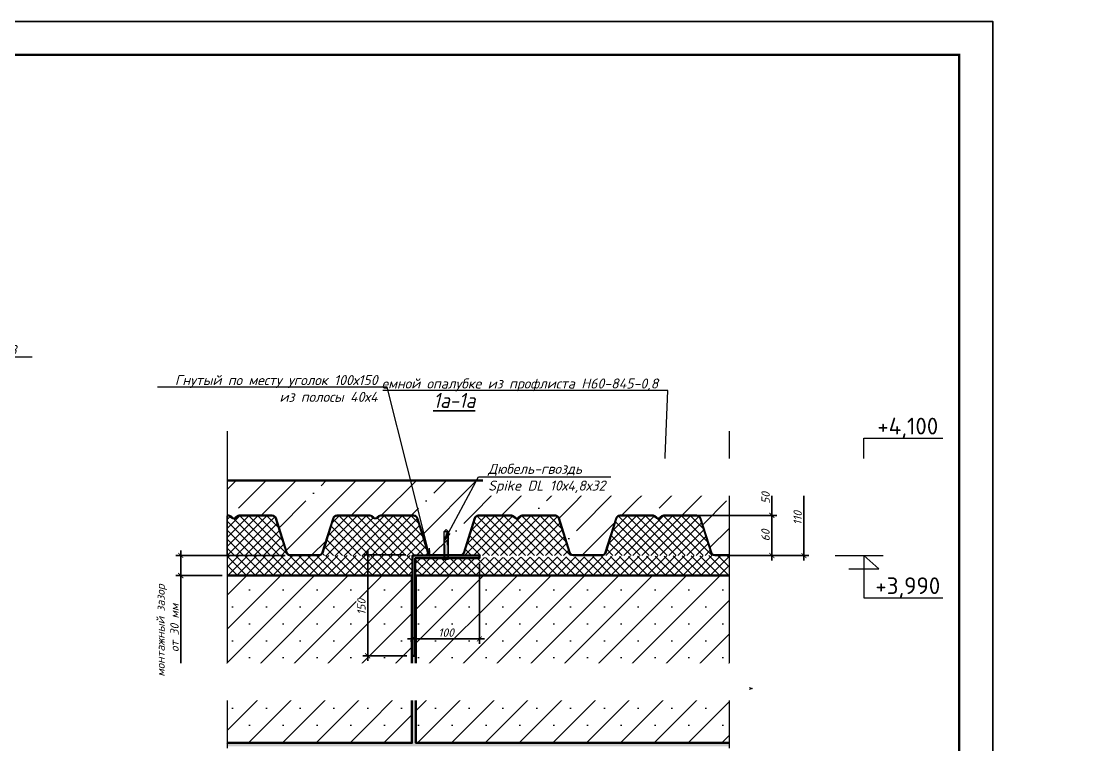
# Model space of a CAD drawing. Header units: millimetres. Extents: x -3689 to 2833879, y -661599 to -635850.
# Drawn here: x 2696236 to 2697836, y -657304 to -656223 of the extents above; entities that cross this region are included whole.
import ezdxf
from ezdxf import colors
from ezdxf.entities.mleader import LeaderData, LeaderLine
from ezdxf.enums import TextEntityAlignment as Align
from ezdxf.math import Vec2, Vec3

# ---------------------------------------------------------------- set-up
doc = ezdxf.new("R2010")
doc.units = ezdxf.units.MM
doc.header["$PDMODE"] = 35
doc.layers.get('Defpoints').update_dxf_attribs({"color": 4})
for name, color, linetype, lineweight in [('PDF _Заливка', 7, 'Continuous', 9), ('PDF _Основные линии', 7, 'Continuous', 35), ('PDF_Размеры', 7, 'Continuous', 20), ('PDF_Тонкая', 7, 'Continuous', 20), ('ВК-текст К1', 7, 'Continuous', 25), ('Выноски РД', 7, 'Continuous', 20)]:
    doc.layers.add(name, color=color, linetype=linetype, lineweight=lineweight)
doc.layers.add('PDF _Текст', color=7, linetype='Continuous')
doc.styles.add('IP', font='isocpeur.ttf')
doc.styles.add('SPDS', font='isocpeui.ttf')
doc.styles.add('TEXТ (lSOCPEUR)', font='isocpeui.ttf', dxfattribs={"width": 0.9, "height": 250})
doc.styles.add('М2.5', font='isocpeui.ttf', dxfattribs={"height": 2.5})
doc.styles.add('М3', font='isocpeui.ttf', dxfattribs={"height": 3})
doc.styles.add('стиль текст', font='isocpeui.ttf')
doc.dimstyles.new('м 2.5 анотатив', dxfattribs={"dimscale": 100, "dimtxt": 2.5, "dimasz": 1.5, "dimexe": 1.5, "dimexo": 0.625, "dimtad": 1, "dimdec": 0, "dimrnd": 5, "dimtxsty": 'SPDS', "dimblk": 'ARCHTICK', "dimcen": 2.5, "dimdle": 1.5, "dimclrd": 256, "dimclre": 256, "dimclrt": 256, "dimadec": 0, "dimazin": 0, "dimtfac": 1, "dimtdec": 0, "dimtmove": 1, "dimatfit": 3, "dimldrblk": 'OPEN30', "dimfxl": 1, "dimarcsym": 0})
pattern_1 = [(45, (6760.22, -62.934), (-25.25697034, 25.25697034), []), (45, (6785.48, -62.934), (-25.25697034, 25.25697034), [0, -35.71875])]
pattern_2 = [(45, (2438.744, 2918.684), (-6.73519209, 6.73519209), []), (135, (2438.744, 2918.684), (-6.73519209, -6.73519209), [])]

# ---------------------------------------------------------------- blocks, each defined once
blk = doc.blocks.new('_ARCHTICK')
at = {"color": 0, "linetype": 'ByBlock', "const_width": 0.15}
blk.add_lwpolyline([(-0.5, -0.5), (0.5, 0.5)], dxfattribs=at)
blk = doc.blocks.new('*D636')
at = {"layer": 'Defpoints', "color": 0}
for p in [(2697241.2, -656961), (2697272.3, -657021), (2697357.7, -657021)]:
    blk.add_point(p, dxfattribs=at)
at = {"layer": 'PDF_Размеры', "lineweight": -2}
for p, q in [((2697357.7, -656953.5), (2697357.7, -657028.5)), ((2697248.7, -656961), (2697365.2, -656961)), ((2697279.8, -657021), (2697365.2, -657021))]:
    blk.add_line(p, q, dxfattribs=at)
at = {"layer": 'PDF_Размеры', "lineweight": -2, "xscale": 7.5, "yscale": 7.5, "zscale": 7.5}
for p, rotation in [((2697357.7, -656961), 90), ((2697357.7, -657021), 270)]:
    blk.add_blockref('_ARCHTICK', p, dxfattribs=dict(at, rotation=rotation))
at = {"layer": 'PDF_Размеры', "insert": (2697348.3, -656991), "char_height": 12.5, "attachment_point": 5, "rotation": 90, "style": 'SPDS'}
blk.add_mtext('60', dxfattribs=at)
blk = doc.blocks.new('_OPEN30')
at = {"color": 0, "linetype": 'ByBlock'}
for p, q in [((-1, 0.268), (0, 0)), ((0, 0), (-1, -0.268)), ((0, 0), (-1, 0))]:
    blk.add_line(p, q, dxfattribs=at)
blk = doc.blocks.new('*D638')
at = {"layer": 'Defpoints', "color": 0}
for p in [(2697293.9, -656909), (2697293.9, -657021), (2697405.7, -657021)]:
    blk.add_point(p, dxfattribs=at)
at = {"layer": 'PDF_Размеры', "lineweight": -2}
for p, q in [((2697301.4, -656909), (2697413.2, -656909)), ((2697405.7, -656901.5), (2697405.7, -657028.5)), ((2697301.4, -657021), (2697413.2, -657021))]:
    blk.add_line(p, q, dxfattribs=at)
at = {"layer": 'PDF_Размеры', "lineweight": -2, "xscale": 7.5, "yscale": 7.5, "zscale": 7.5}
for p, rotation in [((2697405.7, -656909), 90), ((2697405.7, -657021), 270)]:
    blk.add_blockref('_ARCHTICK', p, dxfattribs=dict(at, rotation=rotation))
at = {"layer": 'PDF_Размеры', "insert": (2697396.3, -656965), "char_height": 12.5, "attachment_point": 5, "rotation": 90, "style": 'SPDS'}
blk.add_mtext('110', dxfattribs=at)
blk = doc.blocks.new('*U533')
at = {"color": 0, "linetype": 'ByBlock', "lineweight": 18}
for points in [[(863, 200), (1313, 200), (1088, 0), (1088, 633), (2267, 633)], [(660, 0), (1374, 0)]]:
    blk.add_lwpolyline(points, dxfattribs=at)
at = {"color": 0, "linetype": 'ByBlock', "lineweight": 5, "style": 'IP'}
blk.add_attdef('LEVEL', text='', height=200, dxfattribs=at).set_placement((1678, 768), align=Align.MIDDLE_CENTER)
blk = doc.blocks.new('*D634')
at = {"layer": 'Defpoints', "color": 0}
for p in [(2697293.9, -656909), (2697293.9, -656961), (2697357.7, -656961)]:
    blk.add_point(p, dxfattribs=at)
at = {"layer": 'PDF_Размеры', "lineweight": -2}
for p, q in [((2697301.4, -656909), (2697365.2, -656909)), ((2697357.7, -656901.5), (2697357.7, -656968.5)), ((2697301.4, -656961), (2697365.2, -656961))]:
    blk.add_line(p, q, dxfattribs=at)
at = {"layer": 'PDF_Размеры', "lineweight": -2, "xscale": 7.5, "yscale": 7.5, "zscale": 7.5}
for p, rotation in [((2697357.7, -656909), 90), ((2697357.7, -656961), 270)]:
    blk.add_blockref('_ARCHTICK', p, dxfattribs=dict(at, rotation=rotation))
at = {"layer": 'PDF_Размеры', "insert": (2697348.4, -656935), "char_height": 12.5, "attachment_point": 5, "rotation": 90, "style": 'SPDS'}
blk.add_mtext('50', dxfattribs=at)
blk = doc.blocks.new('*U532')
at = {"color": 0, "linetype": 'ByBlock', "lineweight": 18}
for points in [[(660, 1266), (1374, 1266)], [(863, 1066), (1313, 1066), (1088, 1266), (1088, 633), (2267, 633)]]:
    blk.add_lwpolyline(points, dxfattribs=at)
at = {"color": 0, "linetype": 'ByBlock', "lineweight": 5, "style": 'IP'}
blk.add_attdef('LEVEL', text='', height=200, dxfattribs=at).set_placement((1678, 768), align=Align.MIDDLE_CENTER)
blk = doc.blocks.new('_Open')
at = {"color": 0, "linetype": 'ByBlock', "lineweight": -2}
for p, q in [((-1, 0.17), (0, 0)), ((-1, -0.17), (0, 0)), ((0, 0), (-1, 0))]:
    blk.add_line(p, q, dxfattribs=at)
blk = doc.blocks.new('Дюбель гвоздь')
at = {"linetype": 'Continuous', "lineweight": 0}
blk.add_hatch(color=255, dxfattribs=at).paths.add_polyline_path([(-2.9, 0), (-2.9, 40), (0, 42.9), (2.9, 40), (2.9, 0)])
at = {"color": 7, "linetype": 'Continuous', "lineweight": 0}
for p, q in [((-2.9, 40), (0, 42.9)), ((-2.9, 0), (-2.9, 40)), ((-2.9, 40), (2.9, 40)), ((-2.4, 31), (-1.4, 32)), ((-1.4, 32), (1.4, 32)), ((2.9, 40), (0, 42.9)), ((2.4, 31), (1.4, 32)), ((2.9, 0), (2.9, 40)), ((-2.4, 31), (-2.4, 27)), ((-2.4, 31), (2.4, 31)), ((-2.4, 19), (-2.4, 0)), ((2.4, 31), (2.4, 27)), ((2.4, 19), (2.4, 0)), ((-5, 0), (5, 0))]:
    blk.add_line(p, q, dxfattribs=at)
at = {"color": 7, "linetype": 'Continuous', "lineweight": 0, "flags": 128}
blk.add_lwpolyline([(-2.9, 0), (-2.9, 40), (0, 42.9), (2.9, 40), (2.9, 0)], close=True, dxfattribs=at)
at = {"color": 7, "linetype": 'Continuous', "lineweight": 0}
for centre, radius, start, end in [((6.2, 23), 9.46, 154.9728, 205.0272), ((11, 23), 9.46, 154.9728, 205.0272), ((0, 5.1), 7.14, 225.5879, 314.4121)]:
    blk.add_arc(centre, radius, start, end, dxfattribs=at)
blk = doc.blocks.new('*D640')
at = {"layer": 'Defpoints', "color": 0}
for p in [(2696637.8, -657021), (2696474.4, -657051), (2696543.9, -657051)]:
    blk.add_point(p, dxfattribs=at)
at = {"layer": 'PDF_Размеры', "lineweight": -2}
for p, q in [((2696630.3, -657021), (2696466.9, -657021)), ((2696474.4, -657013.5), (2696474.4, -657058.5)), ((2696536.4, -657051), (2696466.9, -657051)), ((2696474.4, -657207.6), (2696474.4, -657051))]:
    blk.add_line(p, q, dxfattribs=at)
at = {"layer": 'PDF_Размеры', "lineweight": -2, "xscale": 7.5, "yscale": 7.5, "zscale": 7.5}
for p, rotation in [((2696474.4, -657021), 90), ((2696474.4, -657051), 270)]:
    blk.add_blockref('_ARCHTICK', p, dxfattribs=dict(at, rotation=rotation))
at = {"layer": 'PDF_Размеры', "insert": (2696454.6, -657133.1), "char_height": 12.5, "attachment_point": 5, "rotation": 90, "style": 'SPDS'}
blk.add_mtext('монтажный зазор\\P от 30 мм', dxfattribs=at)
blk = doc.blocks.new('*D642')
at = {"layer": 'Defpoints', "color": 0}
for p in [(2696823.3, -657020.2), (2696753.8, -657171), (2696824.9, -657171)]:
    blk.add_point(p, dxfattribs=at)
at = {"layer": 'PDF _Заливка', "lineweight": -2}
for p, q in [((2696810.8, -657020.2), (2696746.3, -657020.2)), ((2696753.8, -657012.7), (2696753.8, -657178.5)), ((2696812.4, -657171), (2696746.3, -657171))]:
    blk.add_line(p, q, dxfattribs=at)
at = {"layer": 'PDF _Заливка', "lineweight": -2, "xscale": 7.5, "yscale": 7.5, "zscale": 7.5}
for p, rotation in [((2696753.8, -657020.2), 90), ((2696753.8, -657171), 270)]:
    blk.add_blockref('_ARCHTICK', p, dxfattribs=dict(at, rotation=rotation))
at = {"layer": 'PDF _Заливка', "insert": (2696744.4, -657101.8), "char_height": 12.5, "attachment_point": 5, "rotation": 90, "style": 'SPDS', "bg_fill": 3, "box_fill_scale": 1.1, "bg_fill_color": 256, "bg_fill_true_color": 13158600, "bg_fill_transparency": 0}
blk.add_mtext(' 150', dxfattribs=at)
blk = doc.blocks.new('*D644')
at = {"layer": 'Defpoints', "color": 0}
for p in [(2696820.9, -657021), (2696920.9, -657021), (2696920.9, -657145.6)]:
    blk.add_point(p, dxfattribs=at)
at = {"layer": 'PDF _Заливка', "lineweight": -2}
for p, q in [((2696820.9, -657033.5), (2696820.9, -657153.1)), ((2696920.9, -657033.5), (2696920.9, -657153.1)), ((2696813.4, -657145.6), (2696928.4, -657145.6))]:
    blk.add_line(p, q, dxfattribs=at)
at = {"layer": 'PDF _Заливка', "lineweight": -2, "xscale": 7.5, "yscale": 7.5, "zscale": 7.5, "rotation": 180}
blk.add_blockref('_ARCHTICK', (2696820.9, -657145.6), dxfattribs=at)
at = {"layer": 'PDF _Заливка', "lineweight": -2, "xscale": 7.5, "yscale": 7.5, "zscale": 7.5}
blk.add_blockref('_ARCHTICK', (2696920.9, -657145.6), dxfattribs=at)
at = {"layer": 'PDF _Заливка', "insert": (2696870.9, -657136.2), "char_height": 12.5, "attachment_point": 5, "style": 'SPDS', "bg_fill": 3, "box_fill_scale": 1.1, "bg_fill_color": 256, "bg_fill_true_color": 13158600, "bg_fill_transparency": 0}
blk.add_mtext('100', dxfattribs=at)
blk = doc.blocks.new('*U601')
blk.add_lwpolyline([(0, 0), (297, 0), (297, 420), (0, 420)], close=True)
at = {"const_width": 0.35}
blk.add_lwpolyline([(20, 5), (292, 5), (292, 415), (20, 415)], close=True, dxfattribs=at)
at = {"style": 'М2.5'}
for tag, height, p in [('ГРАФА_ЗАКАЗЧИК', 2.5, (177.05, 55)), ('ГРАФА_10Ф3-1', 2.5, (108, 32.5)), ('ГРАФА_13Ф3-1', 2.5, (163, 32.5)), ('ГРАФА_10Ф3-2', 2.5, (108, 27.5)), ('ГРАФА_13Ф3-2', 2.5, (163, 27.5)), ('ГРАФА_10Ф3-3', 2.5, (108, 22.5)), ('ГРАФА_13Ф3-3', 2.5, (163, 22.5)), ('ГРАФА_10Ф3-4', 2.5, (108, 17.5)), ('ГРАФА_13Ф3-4', 2.5, (163, 17.5)), ('ГРАФА_10Ф3-5', 2.5, (108, 12.5)), ('ГРАФА_13Ф3-5', 2.5, (163, 12.5)), ('ГРАФА_10Ф3-6', 2.5, (108, 7.5)), ('ГРАФА_13Ф3-6', 2.5, (163, 7.5)), ('СВОЙСТВА_2', 3, (252.57, 2.5)), ('ФОРМАТ', 3, (230.51, 2.5))]:
    blk.add_attdef(tag, text='', height=height, dxfattribs=at).set_placement(p, align=Align.MIDDLE_LEFT)
at = {"style": 'М3'}
for tag, p in [('ГРАФА_1Ф3', (232, 55)), ('ГРАФА_6Ф3', (249.5, 25)), ('ГРАФА_7Ф3', (265.5, 25)), ('ГРАФА_8Ф3', (283, 25))]:
    blk.add_attdef(tag, text='', height=3, dxfattribs=at).set_placement(p, align=Align.MIDDLE_CENTER)
at = {"lineweight": 30, "flags": 104}
for tag, height, p in [('ГРАФА_2Ф3', 2.4, (232, 42.5)), ('ГРАФА_3Ф3', 2.5, (207, 27.5)), ('ГРАФА_4Ф3', 2.5, (207, 12.5))]:
    blk.add_attdef(tag, text='', height=height, dxfattribs=at).set_placement(p, align=Align.MIDDLE_CENTER)

msp = doc.modelspace()

# ---------------------------------------------------------------- hatches: boundary and pattern name
at = {"layer": 'PDF _Заливка'}
h = msp.add_hatch(dxfattribs=at)
h.set_pattern_fill('ANSI35', color=256, scale=10)
h.set_pattern_definition([(45, (2438.744, 2918.684), (-44.9012806, 44.9012806), []), (45, (2483.645, 2918.684), (-44.9012806, 44.9012806), [79.375, -15.875, 0, -15.875])])
h.paths.add_polyline_path([(2697293.91, -656909.04), (2696543.91, -656909.04), (2696543.91, -656960.96), (2696545.67, -656960.96, -0.1697458), (2696548.35, -656961.89), (2696551.49, -656964.4, 0.3495639), (2696555.85, -656964.4), (2696558.99, -656961.89, -0.1697458), (2696561.67, -656960.96), (2696611.23, -656960.96, -0.3271735), (2696616.77, -656965.01), (2696633.08, -657016.66, 0.3271735), (2696637.85, -657020.16), (2696680.98, -657020.16, 0.3271735), (2696685.75, -657016.66), (2696702.07, -656965.01, -0.3271735), (2696707.6, -656960.96), (2696757.17, -656960.96, -0.1697458), (2696759.84, -656961.89), (2696762.99, -656964.4, 0.3495639), (2696767.35, -656964.4), (2696770.49, -656961.89, -0.1697458), (2696773.17, -656960.96), (2696822.73, -656960.96, -0.3271735), (2696828.26, -656965.01), (2696844.58, -657016.66, 0.3271735), (2696849.35, -657020.16), (2696892.48, -657020.16, 0.3271735), (2696897.25, -657016.66), (2696913.57, -656965.01, -0.3271735), (2696919.1, -656960.96), (2696968.66, -656960.96, -0.1697458), (2696971.34, -656961.89), (2696974.48, -656964.4, 0.3495639), (2696978.84, -656964.4), (2696981.98, -656961.89, -0.1697458), (2696984.66, -656960.96), (2697034.23, -656960.96, -0.3271735), (2697039.76, -656965.01), (2697056.08, -657016.66, 0.3271735), (2697060.84, -657020.16), (2697103.97, -657020.16, 0.3271735), (2697108.74, -657016.66), (2697125.06, -656965.01, -0.3271735), (2697130.59, -656960.96), (2697180.16, -656960.96, -0.1697458), (2697182.84, -656961.89), (2697185.98, -656964.4, 0.3495639), (2697190.34, -656964.4), (2697193.48, -656961.89, -0.1697458), (2697196.16, -656960.96), (2697245.72, -656960.96, -0.3271735), (2697251.25, -656965.01), (2697267.57, -657016.66, 0.3271735), (2697272.34, -657020.16), (2697293.91, -657020.16)])
at = {"layer": 'PDF _Заливка', "true_color": 0x636466}
h = msp.add_hatch(dxfattribs=at)
h.set_pattern_fill('SACNCR', color=251, scale=15)
h.set_pattern_definition(pattern_1)
h.paths.add_polyline_path([(2696819.91, -657051), (2696543.91, -657051), (2696543.91, -657182.75), (2696509.56, -657194.79), (2696578.25, -657219.79), (2696543.91, -657232.75), (2696543.91, -657301), (2696819.91, -657301)])
h = msp.add_hatch(dxfattribs=at)
h.set_pattern_fill('SACNCR', color=251, scale=15)
h.set_pattern_definition(pattern_1)
h.paths.add_polyline_path([(2697293.91, -657232.75), (2697328.25, -657219.79), (2697258.3, -657195.25), (2697293.91, -657182.75), (2697293.91, -657051), (2696825.91, -657051), (2696825.91, -657301), (2697293.91, -657301)])
h.paths.add_polyline_path([(2697119.82, -657136.74), (2697119.82, -657075.74)], flags=16)
h.paths.add_polyline_path([(2697067.12, -657270.22), (2697067.12, -657184.22)], flags=16)
at = {"layer": 'PDF _Заливка', "true_color": 0x939598}
h = msp.add_hatch(color=252, dxfattribs=at)
h.dxf.hatch_style = 1
h.paths.add_polyline_path([(2696825.91, -657301.02), (2696825.91, -657170.96), (2696819.91, -657171), (2696819.91, -657301)])
h = msp.add_hatch(color=252, dxfattribs=at)
h.dxf.hatch_style = 1
h.paths.add_polyline_path([(2697293.91, -657301), (2696543.91, -657301), (2696543.91, -657306), (2697293.91, -657306)])
at = {"layer": 'ВК-текст К1', "true_color": 0x636466}
h = msp.add_hatch(dxfattribs=at)
h.set_pattern_fill('ANSI37', color=251, scale=3)
h.set_pattern_definition(pattern_2)
h.paths.add_polyline_path([(2696616, -656965.25, 0.3271735), (2696611.23, -656961.76), (2696561.67, -656961.76, 0.1697458), (2696559.49, -656962.52), (2696556.35, -656965.02, -0.3495639), (2696550.99, -656965.02), (2696547.85, -656962.52, 0.1697458), (2696545.67, -656961.76), (2696543.91, -656961.76), (2696543.91, -657020.96), (2696637.85, -657020.96, -0.3271735), (2696632.32, -657016.91)])
h.paths.add_polyline_path([(2696780.74, -656961.76), (2696773.17, -656961.76, 0.1697458), (2696770.99, -656962.52), (2696767.84, -656965.02, -0.3495639), (2696762.49, -656965.02), (2696759.35, -656962.52, 0.1697458), (2696757.17, -656961.76), (2696707.6, -656961.76, 0.3271735), (2696702.83, -656965.25), (2696686.51, -657016.91, -0.3271735), (2696680.98, -657020.96), (2696820.91, -657020.96), (2696820.91, -657020.96), (2696844.67, -657020.96), (2696828.2, -657005.71)])
h.paths.add_polyline_path([(2696827.5, -656965.25, 0.3271735), (2696822.73, -656961.76), (2696780.74, -656961.76), (2696828.2, -657005.71), (2696844.67, -657020.96), (2696849.35, -657020.96, -0.3271735), (2696843.82, -657016.91)])
h = msp.add_hatch(dxfattribs=at)
h.set_pattern_fill('ANSI37', color=251, scale=3)
h.set_pattern_definition(pattern_2)
h.paths.add_polyline_path([(2697250.49, -656965.25, 0.3271735), (2697245.72, -656961.76), (2697196.16, -656961.76, 0.1697458), (2697193.98, -656962.52), (2697190.84, -656965.02, -0.3495639), (2697185.48, -656965.02), (2697182.34, -656962.52, 0.1697458), (2697180.16, -656961.76), (2697130.59, -656961.76, 0.3271735), (2697125.82, -656965.25), (2697109.51, -657016.91, -0.3271735), (2697103.97, -657020.96), (2697272.34, -657020.96, -0.3271735), (2697266.81, -657016.91)])
h = msp.add_hatch(dxfattribs=at)
h.set_pattern_fill('ANSI37', color=251, scale=3)
h.set_pattern_definition([(45, (1747.752, 647.853), (-6.73519209, 6.73519209), []), (135, (1747.752, 647.853), (-6.73519209, -6.73519209), [])])
h.paths.add_polyline_path([(2696543.91, -657020.98), (2696820.91, -657020.96), (2696820.91, -657050.96), (2696543.91, -657050.98)])

# ---------------------------------------------------------------- linework, layer by layer
for p, q in [((2696545.67, -656960.96), (2696543.91, -656960.96)), ((2696545.67, -656961.76), (2696543.91, -656961.76)), ((2696547.85, -656962.52), (2696550.99, -656965.02)), ((2696548.35, -656961.89), (2696551.49, -656964.4)), ((2696558.99, -656961.89), (2696555.85, -656964.4)), ((2696559.49, -656962.52), (2696556.35, -656965.02)), ((2696561.67, -656960.96), (2696611.23, -656960.96)), ((2696561.67, -656961.76), (2696611.23, -656961.76)), ((2696632.32, -657016.91), (2696616, -656965.25)), ((2696633.08, -657016.66), (2696616.77, -656965.01)), ((2696685.75, -657016.66), (2696702.07, -656965.01)), ((2696686.51, -657016.91), (2696702.83, -656965.25)), ((2696757.17, -656960.96), (2696707.6, -656960.96)), ((2696757.17, -656961.76), (2696707.6, -656961.76)), ((2696759.35, -656962.52), (2696762.49, -656965.02)), ((2696759.84, -656961.89), (2696762.99, -656964.4)), ((2696770.49, -656961.89), (2696767.35, -656964.4)), ((2696770.99, -656962.52), (2696767.84, -656965.02)), ((2696773.17, -656960.96), (2696822.73, -656960.96)), ((2696773.17, -656961.76), (2696822.73, -656961.76)), ((2696843.82, -657016.91), (2696827.5, -656965.25)), ((2696844.58, -657016.66), (2696828.26, -656965.01)), ((2696897.25, -657016.66), (2696913.57, -656965.01)), ((2696898.01, -657016.91), (2696914.33, -656965.25)), ((2696968.66, -656960.96), (2696919.1, -656960.96)), ((2696968.66, -656961.76), (2696919.1, -656961.76)), ((2696970.84, -656962.52), (2696973.98, -656965.02)), ((2696971.34, -656961.89), (2696974.48, -656964.4)), ((2696981.98, -656961.89), (2696978.84, -656964.4)), ((2696982.48, -656962.52), (2696979.34, -656965.02)), ((2696984.66, -656960.96), (2697034.23, -656960.96)), ((2696984.66, -656961.76), (2697034.23, -656961.76)), ((2697055.31, -657016.91), (2697038.99, -656965.25)), ((2697056.08, -657016.66), (2697039.76, -656965.01)), ((2697108.74, -657016.66), (2697125.06, -656965.01)), ((2697109.51, -657016.91), (2697125.82, -656965.25)), ((2697180.16, -656960.96), (2697130.59, -656960.96)), ((2697180.16, -656961.76), (2697130.59, -656961.76)), ((2697182.34, -656962.52), (2697185.48, -656965.02)), ((2697182.84, -656961.89), (2697185.98, -656964.4)), ((2697193.48, -656961.89), (2697190.34, -656964.4)), ((2697193.98, -656962.52), (2697190.84, -656965.02)), ((2697196.16, -656960.96), (2697245.72, -656960.96)), ((2697196.16, -656961.76), (2697245.72, -656961.76)), ((2697266.81, -657016.91), (2697250.49, -656965.25)), ((2697267.57, -657016.66), (2697251.25, -656965.01)), ((2696680.98, -657020.16), (2696637.85, -657020.16)), ((2696680.98, -657020.96), (2696637.85, -657020.96)), ((2696892.48, -657020.16), (2696849.35, -657020.16)), ((2696892.48, -657020.96), (2696849.35, -657020.96)), ((2697060.84, -657020.16), (2697103.97, -657020.16)), ((2697060.84, -657020.96), (2697103.97, -657020.96)), ((2697272.34, -657020.16), (2697293.91, -657020.16)), ((2697315.47, -657020.96), (2697272.34, -657020.96))]:
    msp.add_line(p, q)
for centre, radius, start, end in [((2696545.67, -656965.26), 4.3, 51.46444, 90), ((2696545.67, -656965.26), 3.5, 51.46444, 90), ((2696553.67, -656961.66), 4.3, 231.46444, 308.53556), ((2696553.67, -656961.66), 3.5, 231.46444, 308.53556), ((2696561.67, -656965.26), 4.3, 90, 128.53556), ((2696561.67, -656965.26), 3.5, 90, 128.53556), ((2696611.23, -656966.76), 5.8, 17.5331, 90), ((2696611.23, -656966.76), 5, 17.5331, 90), ((2696707.6, -656966.76), 5.8, 90, 162.4669), ((2696707.6, -656966.76), 5, 90, 162.4669), ((2696757.17, -656965.26), 4.3, 51.46444, 90), ((2696757.17, -656965.26), 3.5, 51.46444, 90), ((2696765.17, -656961.66), 4.3, 231.46444, 308.53556), ((2696765.17, -656961.66), 3.5, 231.46444, 308.53556), ((2696773.17, -656965.26), 4.3, 90, 128.53556), ((2696773.17, -656965.26), 3.5, 90, 128.53556), ((2696822.73, -656966.76), 5.8, 17.5331, 90), ((2696822.73, -656966.76), 5, 17.5331, 90), ((2696919.1, -656966.76), 5.8, 90, 162.4669), ((2696919.1, -656966.76), 5, 90, 162.4669), ((2696968.66, -656965.26), 4.3, 51.46444, 90), ((2696968.66, -656965.26), 3.5, 51.46444, 90), ((2696976.66, -656961.66), 4.3, 231.46444, 308.53556), ((2696976.66, -656961.66), 3.5, 231.46444, 308.53556), ((2696984.66, -656965.26), 4.3, 90, 128.53556), ((2696984.66, -656965.26), 3.5, 90, 128.53556), ((2697034.23, -656966.76), 5.8, 17.5331, 90), ((2697034.23, -656966.76), 5, 17.5331, 90), ((2697130.59, -656966.76), 5.8, 90, 162.4669), ((2697130.59, -656966.76), 5, 90, 162.4669), ((2697180.16, -656965.26), 4.3, 51.46444, 90), ((2697180.16, -656965.26), 3.5, 51.46444, 90), ((2697188.16, -656961.66), 4.3, 231.46444, 308.53556), ((2697188.16, -656961.66), 3.5, 231.46444, 308.53556), ((2697196.16, -656965.26), 4.3, 90, 128.53556), ((2697196.16, -656965.26), 3.5, 90, 128.53556), ((2697245.72, -656966.76), 5.8, 17.5331, 90), ((2697245.72, -656966.76), 5, 17.5331, 90), ((2696637.85, -657015.16), 5.8, 197.5331, 270), ((2696637.85, -657015.16), 5, 197.5331, 270), ((2696680.98, -657015.16), 5, 270, 342.4669), ((2696680.98, -657015.16), 5.8, 270, 342.4669), ((2696849.35, -657015.16), 5.8, 197.5331, 270), ((2696849.35, -657015.16), 5, 197.5331, 270), ((2696892.48, -657015.16), 5, 270, 342.4669), ((2696892.48, -657015.16), 5.8, 270, 342.4669), ((2697060.84, -657015.16), 5.8, 197.5331, 270), ((2697060.84, -657015.16), 5, 197.5331, 270), ((2697103.97, -657015.16), 5, 270, 342.4669), ((2697103.97, -657015.16), 5.8, 270, 342.4669), ((2697272.34, -657015.16), 5.8, 197.5331, 270), ((2697272.34, -657015.16), 5, 197.5331, 270)]:
    msp.add_arc(centre, radius, start, end)
at = {"layer": 'PDF _Основные линии'}
for points in [[(2696543.91, -656909.04), (2697293.91, -656909.04)], [(2696820.91, -657170.96), (2696820.91, -657020.96), (2696920.91, -657020.96), (2696920.91, -657024.96), (2696824.91, -657024.96), (2696824.91, -657170.96), (2696820.91, -657170.96)], [(2696543.91, -657051), (2696819.91, -657051), (2696819.91, -657301), (2696543.91, -657301), (2696543.91, -657301)], [(2696824.91, -657051), (2697293.91, -657051), (2697293.91, -657051)], [(2697293.91, -657301), (2697293.91, -657301), (2696825.91, -657301), (2696825.91, -657051)]]:
    msp.add_lwpolyline(points, dxfattribs=at)
at = {"layer": 'PDF_Тонкая', "linetype": 'Continuous'}
for points in [[(2696543.91, -656835.28), (2696543.91, -657182.29), (2696509.56, -657194.79), (2696578.25, -657219.79), (2696543.91, -657232.29), (2696543.91, -657578.87)], [(2697293.91, -656835.28), (2697293.91, -657182.29), (2697259.56, -657194.79), (2697328.25, -657219.79), (2697293.91, -657232.29), (2697293.91, -657578.87)]]:
    msp.add_lwpolyline(points, dxfattribs=at)

# ---------------------------------------------------------------- block references
at = {"layer": 'PDF _Заливка'}
msp.add_blockref('Дюбель гвоздь', (2696870.91, -657025), dxfattribs=at)
at = {"layer": 'Выноски РД', "lineweight": 0}
ref = msp.add_blockref('*U533', (2697386.46, -656909.04), dxfattribs=dict(at, xscale=0.1, yscale=0.1, zscale=0.1))
ref.add_attrib('LEVEL', '+4,100', dxfattribs={"layer": '0', "color": 0, "linetype": 'ByBlock', "lineweight": 5, "height": 25, "style": 'IP'}).set_placement((2697560.88, -656827.64), align=Align.MIDDLE_CENTER)
ref = msp.add_blockref('*U532', (2697386.46, -657147.52), dxfattribs=dict(at, xscale=0.1, yscale=0.1, zscale=0.1))
ref.add_attrib('LEVEL', '+3,990', dxfattribs={"layer": '0', "color": 0, "linetype": 'ByBlock', "lineweight": 5, "height": 25, "style": 'IP'}).set_placement((2697560.88, -657066.12), align=Align.MIDDLE_CENTER)

# ---------------------------------------------------------------- dimensions: what is measured, and where the dimension line sits
at = {"layer": 'PDF_Размеры'}
for base, p1, p2, picture, middle in [((2697405.67, -657020.96), (2697293.91, -656909.04), (2697293.91, -657020.96), '*D638', (2697396.29, -656965)), ((2697357.74, -656960.96), (2697293.91, -656909.04), (2697293.91, -656960.96), '*D634', (2697348.37, -656935)), ((2697357.65, -657020.96), (2697241.22, -656960.96), (2697272.34, -657020.96), '*D636', (2697348.28, -656990.96))]:
    dim = msp.add_linear_dim(base=base, p1=p1, p2=p2, angle=90, dimstyle='м 2.5 анотатив', override={"dimexo": 1.5}, dxfattribs=at)
    dim.commit()
    dim.dimension.update_dxf_attribs({"geometry": picture, "text_midpoint": middle})
dim = msp.add_linear_dim(base=(2696474.43, -657051), p1=(2696637.85, -657020.96), p2=(2696543.91, -657051), angle=90, text='монтажный зазор\\P от <> мм', dimstyle='м 2.5 анотатив', override={"dimexo": 1.5}, dxfattribs=at)
dim.commit()
dim.dimension.update_dxf_attribs({"geometry": '*D640', "text_midpoint": (2696455.25, -657133.15), "dimtype": 160})

# ---------------------------------------------------------------- leaders
at = {"layer": 'Выноски РД'}
ml = msp.add_multileader_mtext('Standard', dxfattribs=at)
ml.set_content('Ж/б плита перекрытия  по несъемной опалубке из профлиста Н60-845-0,8', color=256, style='стиль текст')
ml.set_leader_properties(lineweight=15)
ml.set_arrow_properties(name='OPEN')
ml.build(insert=Vec2(0, 0))
ml.multileader.update_dxf_attribs({"text_left_attachment_type": 6, "text_right_attachment_type": 6, "dogleg_length": 0.36, "arrow_head_size": 12.5, "scale": 5})
ctx = ml.context
ctx.base_point, ctx.scale, ctx.char_height, ctx.arrow_head_size, ctx.landing_gap_size, ctx.plane_origin = Vec3(2696553.42, -656774.52), 5, 15, 12.5, 12.5, Vec3(2697530.11, -657296.16)
ctx.left_attachment, ctx.right_attachment, ctx.text_align_type = 6, 6, 2
notes = []
notes.append((ctx, [(1, (1, 1, 0), (2697202.26, -656774.52), (-1, 0), 1.8, [(0, [(2697197.24, -656898.17)], 0, [])])]))
ctx.mtext.insert, ctx.mtext.width, ctx.mtext.alignment, ctx.mtext.flow_direction = Vec3(2697187.96, -656756.52), 741.9127, 3, 5
for ctx, leaders in notes:
    for number, flags, end, landing, length, lines in leaders:
        leader = LeaderData()
        leader.index, (leader.has_last_leader_line, leader.has_dogleg_vector, leader.attachment_direction) = number, flags
        leader.last_leader_point, leader.dogleg_vector, leader.dogleg_length = Vec3(end), Vec3(landing), length
        for number, points, colour, breaks in lines:
            line = LeaderLine()
            line.index, line.vertices, line.color, line.breaks = number, Vec3.list(points), colors.encode_raw_color(colour), breaks
            leader.lines.append(line)
        ctx.leaders.append(leader)

# ---------------------------------------------------------------- next in the draw order: leaders
ml = msp.add_multileader_mtext('Standard', dxfattribs=at)
ml.set_content('Гнутый по месту уголок 100х150 \\Pиз полосы 40х4', color=256, style='стиль текст')
ml.set_leader_properties(lineweight=15)
ml.set_arrow_properties(name='OPEN')
ml.build(insert=Vec2(0, 0))
ml.multileader.update_dxf_attribs({"text_left_attachment_type": 6, "text_right_attachment_type": 6, "dogleg_length": 0.36, "arrow_head_size": 12.5, "scale": 5})
ctx = ml.context
ctx.base_point, ctx.scale, ctx.char_height, ctx.arrow_head_size, ctx.landing_gap_size, ctx.plane_origin = Vec3(2696589.09, -656769.46), 5, 15, 12.5, 12.5, Vec3(2697597.04, -657796.8)
ctx.left_attachment, ctx.right_attachment, ctx.text_align_type = 6, 6, 2
notes = []
notes.append((ctx, [(1, (1, 1, 0), (2696782.89, -656769.46), (-1, 0), 1.8, [(0, [(2696846.55, -657022.7)], 0, [])])]))
ctx.mtext.insert, ctx.mtext.width, ctx.mtext.defined_height, ctx.mtext.alignment, ctx.mtext.flow_direction = Vec3(2696768.59, -656751.46), 229.2958, 75.16, 3, 5
ctx.mtext.has_bg_fill, ctx.mtext.bg_color, ctx.mtext.bg_scale_factor, ctx.mtext.bg_transparency, ctx.mtext.use_window_bg_color = 1, -1027028792, 1.5, 0, 1
ml = msp.add_multileader_mtext('Standard', dxfattribs=at)
ml.set_content('Дюбель-гвоздь \\PSpike DL 10х4,8х32', color=256, style='стиль текст')
ml.set_leader_properties(lineweight=15)
ml.set_arrow_properties(name='OPEN')
ml.build(insert=Vec2(0, 0))
ml.multileader.update_dxf_attribs({"text_left_attachment_type": 6, "text_right_attachment_type": 6, "dogleg_length": 0.36, "arrow_head_size": 12.5, "scale": 5})
ctx = ml.context
ctx.base_point, ctx.scale, ctx.char_height, ctx.arrow_head_size, ctx.landing_gap_size, ctx.plane_origin = Vec3(2696921.15, -656903.52), 5, 15, 12.5, 12.5, Vec3(2696691.83, -657311.88)
ctx.left_attachment, ctx.right_attachment = 6, 6
notes.append((ctx, [(0, (1, 1, 0), (2696919.35, -656903.52), (1, 0), 1.8, [(0, [(2696868.51, -656998.02)], 0, [])])]))
ctx.mtext.insert, ctx.mtext.width, ctx.mtext.defined_height, ctx.mtext.flow_direction = Vec3(2696933.65, -656884.02), 212.6365, 66.24, 5
ctx.mtext.has_bg_fill, ctx.mtext.bg_color, ctx.mtext.bg_scale_factor, ctx.mtext.bg_transparency, ctx.mtext.use_window_bg_color = 1, -1027028792, 1.5, 0, 1
for ctx, leaders in notes:
    for number, flags, end, landing, length, lines in leaders:
        leader = LeaderData()
        leader.index, (leader.has_last_leader_line, leader.has_dogleg_vector, leader.attachment_direction) = number, flags
        leader.last_leader_point, leader.dogleg_vector, leader.dogleg_length = Vec3(end), Vec3(landing), length
        for number, points, colour, breaks in lines:
            line = LeaderLine()
            line.index, line.vertices, line.color, line.breaks = number, Vec3.list(points), colors.encode_raw_color(colour), breaks
            leader.lines.append(line)
        ctx.leaders.append(leader)

# ---------------------------------------------------------------- next in the draw order: hatches: boundary and pattern name
at = {"layer": 'ВК-текст К1', "true_color": 0x636466}
h = msp.add_hatch(dxfattribs=at)
h.set_pattern_fill('ANSI37', color=251, scale=3)
h.set_pattern_definition([(45, (2077.75, 647.853), (-6.73519209, 6.73519209), []), (135, (2077.75, 647.853), (-6.73519209, -6.73519209), [])])
h.paths.add_polyline_path([(2696825.91, -657024.96), (2697293.91, -657020.96), (2697293.91, -657050.96), (2696825.91, -657050.98)])

# ---------------------------------------------------------------- next in the draw order: linework, layer by layer
at = {"layer": 'PDF _Заливка'}
msp.add_lwpolyline([(2696543.91, -657020.96), (2696543.91, -656961.76)], dxfattribs=at)

# ---------------------------------------------------------------- next in the draw order: texts
at = {"layer": 'PDF _Текст', "insert": (2696883.17, -656789.2), "char_height": 22.5, "width": 17.5, "attachment_point": 5, "style": 'TEXТ (lSOCPEUR)'}
msp.add_mtext('{\\L1а-1а}', dxfattribs=at)

# ---------------------------------------------------------------- next in the draw order: leaders
at = {"layer": 'Выноски РД'}
ml = msp.add_multileader_mtext('Standard', dxfattribs=at)
ml.set_content('Ж/б плита перекрытия  по несъемной опалубке из профлиста Н60-845-0,8', color=256, style='стиль текст')
ml.set_leader_properties(lineweight=15)
ml.set_arrow_properties(name='OPEN')
ml.build(insert=Vec2(0, 0))
ml.multileader.update_dxf_attribs({"text_left_attachment_type": 6, "text_right_attachment_type": 6, "dogleg_length": 0.36, "arrow_head_size": 12.5, "scale": 5})
ctx = ml.context
ctx.base_point, ctx.scale, ctx.char_height, ctx.arrow_head_size, ctx.landing_gap_size, ctx.plane_origin = Vec3(2695488.43, -656724.41), 5, 15, 12.5, 12.5, Vec3(2695760.62, -657313.05)
ctx.left_attachment, ctx.right_attachment = 6, 6
notes = []
notes.append((ctx, [(0, (1, 1, 0), (2695486.63, -656724.41), (1, 0), 1.8, [(0, [(2695303.66, -656917.27)], 0, [])])]))
ctx.mtext.insert, ctx.mtext.width, ctx.mtext.flow_direction = Vec3(2695500.93, -656706.41), 741.9127, 5
for ctx, leaders in notes:
    for number, flags, end, landing, length, lines in leaders:
        leader = LeaderData()
        leader.index, (leader.has_last_leader_line, leader.has_dogleg_vector, leader.attachment_direction) = number, flags
        leader.last_leader_point, leader.dogleg_vector, leader.dogleg_length = Vec3(end), Vec3(landing), length
        for number, points, colour, breaks in lines:
            line = LeaderLine()
            line.index, line.vertices, line.color, line.breaks = number, Vec3.list(points), colors.encode_raw_color(colour), breaks
            leader.lines.append(line)
        ctx.leaders.append(leader)

# ---------------------------------------------------------------- next in the draw order: dimensions: what is measured, and where the dimension line sits
at = {"layer": 'PDF _Заливка'}
dim = msp.add_linear_dim(base=(2696753.79, -657170.96), p1=(2696823.27, -657020.16), p2=(2696824.91, -657170.96), angle=90, text=' <>', dimstyle='м 2.5 анотатив', override={"dimexo": 2.5, "dimtfill": 1}, dxfattribs=at)
dim.commit()
dim.dimension.update_dxf_attribs({"geometry": '*D642', "text_midpoint": (2696753.79, -657101.83), "dimtype": 160})

# ---------------------------------------------------------------- next in the draw order: dimensions: what is measured, and where the dimension line sits
dim = msp.add_linear_dim(base=(2696920.91, -657145.6), p1=(2696820.91, -657020.96), p2=(2696920.91, -657020.96), dimstyle='м 2.5 анотатив', override={"dimexo": 2.5, "dimtfill": 1}, dxfattribs=at)
dim.commit()
dim.dimension.update_dxf_attribs({"geometry": '*D644', "text_midpoint": (2696870.91, -657136.23)})

# ---------------------------------------------------------------- next in the draw order: hatches: boundary and pattern name
at = {"layer": 'ВК-текст К1', "true_color": 0x636466}
h = msp.add_hatch(dxfattribs=at)
h.set_pattern_fill('ANSI37', color=251, scale=3)
h.set_pattern_definition([(45, (2227.248, 2918.684), (-6.73519209, 6.73519209), []), (135, (2227.248, 2918.684), (-6.73519209, -6.73519209), [])])
h.paths.add_polyline_path([(2697038.99, -656965.25, 0.3271735), (2697034.23, -656961.76), (2696984.66, -656961.76, 0.1697458), (2696982.48, -656962.52), (2696979.34, -656965.02, -0.3495639), (2696973.98, -656965.02), (2696970.84, -656962.52, 0.1697458), (2696968.66, -656961.76), (2696919.1, -656961.76, 0.3271735), (2696914.33, -656965.25), (2696898.01, -657016.91, -0.3271735), (2696892.48, -657020.96), (2697060.84, -657020.96, -0.3271735), (2697055.31, -657016.91)])

# ---------------------------------------------------------------- next in the draw order: leaders
at = {"layer": 'Выноски РД'}
ml = msp.add_multileader_mtext('Standard', dxfattribs=at)
ml.set_content('Заполнение минеральной ватой\\Pплотностью 10-35 кг/м3', color=256, style='стиль текст')
ml.set_leader_properties(lineweight=15)
ml.set_arrow_properties(name='OPEN')
ml.build(insert=Vec2(0, 0))
ml.multileader.update_dxf_attribs({"text_left_attachment_type": 6, "text_right_attachment_type": 6, "dogleg_length": 0.36, "arrow_head_size": 12.5, "scale": 5})
ctx = ml.context
ctx.base_point, ctx.scale, ctx.char_height, ctx.arrow_head_size, ctx.landing_gap_size, ctx.plane_origin = Vec3(2695449.52, -657207.71), 5, 15, 12.5, 12.5, Vec3(2696013.89, -657731.76)
ctx.left_attachment, ctx.right_attachment = 6, 6
notes = []
notes.append((ctx, [(0, (1, 1, 0), (2695447.72, -657207.71), (1, 0), 1.8, [(0, [(2695290.46, -657034.9)], 0, [])])]))
ctx.mtext.insert, ctx.mtext.width, ctx.mtext.flow_direction = Vec3(2695462.02, -657189.71), 370.9564, 5
ctx.mtext.has_bg_fill, ctx.mtext.bg_color, ctx.mtext.bg_scale_factor, ctx.mtext.bg_transparency, ctx.mtext.use_window_bg_color = 1, -1027028792, 1.5, 0, 1
for ctx, leaders in notes:
    for number, flags, end, landing, length, lines in leaders:
        leader = LeaderData()
        leader.index, (leader.has_last_leader_line, leader.has_dogleg_vector, leader.attachment_direction) = number, flags
        leader.last_leader_point, leader.dogleg_vector, leader.dogleg_length = Vec3(end), Vec3(landing), length
        for number, points, colour, breaks in lines:
            line = LeaderLine()
            line.index, line.vertices, line.color, line.breaks = number, Vec3.list(points), colors.encode_raw_color(colour), breaks
            leader.lines.append(line)
        ctx.leaders.append(leader)

# ---------------------------------------------------------------- next in the draw order: leaders
ml = msp.add_multileader_mtext('Standard', dxfattribs=at)
ml.set_content('Дюбель-гвоздь \\PSpike DL 10х4,8х32', color=256, style='стиль текст')
ml.set_leader_properties(lineweight=15)
ml.set_arrow_properties(name='OPEN')
ml.build(insert=Vec2(0, 0))
ml.multileader.update_dxf_attribs({"text_left_attachment_type": 6, "text_right_attachment_type": 6, "dogleg_length": 0.36, "arrow_head_size": 12.5, "scale": 5})
ctx = ml.context
ctx.base_point, ctx.scale, ctx.char_height, ctx.arrow_head_size, ctx.landing_gap_size, ctx.plane_origin = Vec3(2695421.1, -657090.77), 5, 15, 12.5, 12.5, Vec3(2695195.89, -657296.16)
ctx.left_attachment, ctx.right_attachment = 6, 6
notes = []
notes.append((ctx, [(0, (1, 1, 0), (2695419.3, -657090.77), (1, 0), 1.8, [(0, [(2695237.67, -656995)], 0, [])])]))
ctx.mtext.insert, ctx.mtext.width, ctx.mtext.flow_direction = Vec3(2695433.6, -657071.27), 370.9564, 5
ml = msp.add_multileader_mtext('Standard', dxfattribs=at)
ml.set_content('Гнутый по месту уголок 100х150 \\Pиз полосы 40х4', color=256, style='стиль текст')
ml.set_leader_properties(lineweight=15)
ml.set_arrow_properties(name='OPEN')
ml.build(insert=Vec2(0, 0))
ml.multileader.update_dxf_attribs({"text_left_attachment_type": 6, "text_right_attachment_type": 6, "dogleg_length": 0.36, "arrow_head_size": 12.5, "scale": 5})
ctx = ml.context
ctx.base_point, ctx.scale, ctx.char_height, ctx.arrow_head_size, ctx.landing_gap_size, ctx.plane_origin = Vec3(2695428.15, -657334.54), 5, 15, 12.5, 12.5, Vec3(2696013.89, -657867.87)
ctx.left_attachment, ctx.right_attachment = 6, 6
notes.append((ctx, [(0, (1, 1, 0), (2695426.35, -657334.54), (1, 0), 1.8, [(0, [(2695237.76, -657143.22)], 0, [])])]))
ctx.mtext.insert, ctx.mtext.width, ctx.mtext.flow_direction = Vec3(2695440.65, -657316.54), 370.9564, 5
ctx.mtext.has_bg_fill, ctx.mtext.bg_color, ctx.mtext.bg_scale_factor, ctx.mtext.bg_transparency, ctx.mtext.use_window_bg_color = 1, -1027028792, 1.5, 0, 1
for ctx, leaders in notes:
    for number, flags, end, landing, length, lines in leaders:
        leader = LeaderData()
        leader.index, (leader.has_last_leader_line, leader.has_dogleg_vector, leader.attachment_direction) = number, flags
        leader.last_leader_point, leader.dogleg_vector, leader.dogleg_length = Vec3(end), Vec3(landing), length
        for number, points, colour, breaks in lines:
            line = LeaderLine()
            line.index, line.vertices, line.color, line.breaks = number, Vec3.list(points), colors.encode_raw_color(colour), breaks
            leader.lines.append(line)
        ctx.leaders.append(leader)

# ---------------------------------------------------------------- next in the draw order: block references
at = {"layer": 'Defpoints', "xscale": 10, "yscale": 10, "zscale": 10}
msp.add_blockref('*U601', (2694717.83, -660423.02), dxfattribs=at)

doc.saveas('drawing.dxf')
